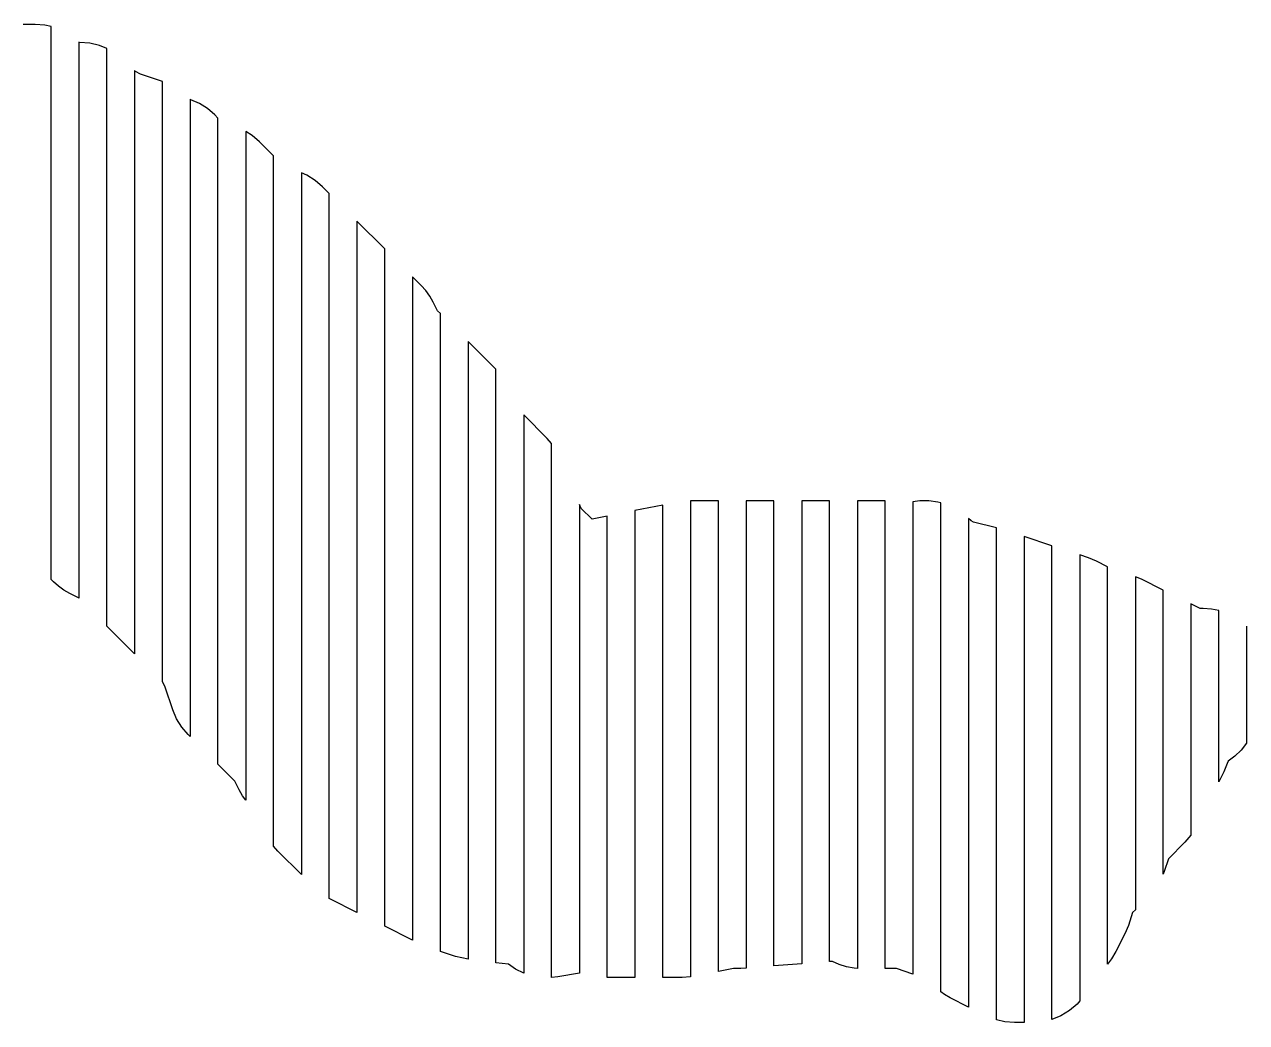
# Model space of a CAD drawing. Header units: metres. Extents: x -6 to 1890, y -8 to 898.
# Drawn here: x 909.7 to 1085.6, y -6.5 to 137.1 of the extents above; entities that cross this region are included whole.
import ezdxf

# ---------------------------------------------------------------- set-up
doc = ezdxf.new("R2010")
doc.units = ezdxf.units.M
doc.layers.add('PASSADAS_COMPLETAS', color=1, linetype='CONTINUOUS')
doc.layers.add('PECAS_2D', color=3, linetype='CONTINUOUS')

msp = doc.modelspace()

# ---------------------------------------------------------------- linework, layer by layer
at = {"layer": 'PASSADAS_COMPLETAS'}
msp.add_lwpolyline([(1085.578, 50.53), (1085.578, 33.691), (1084.79, 32.679), (1083.901, 31.819), (1082.912, 31.094), (1082.791, 30.729), (1082.297, 29.537), (1081.578, 28.099), (1081.578, 34.587), (1081.578, 35.885), (1081.578, 37.182), (1081.578, 38.48), (1081.578, 39.777), (1081.578, 41.075), (1081.578, 42.373), (1081.578, 43.67), (1081.578, 44.968), (1081.578, 46.266), (1081.578, 52.754), (1080.525, 52.968), (1079.328, 53.047), (1078.891, 53.047), (1077.578, 53.704), (1077.578, 48.584), (1077.578, 47.304), (1077.578, 46.024), (1077.578, 44.744), (1077.578, 43.464), (1077.578, 42.184), (1077.578, 40.904), (1077.578, 39.624), (1077.578, 38.344), (1077.578, 37.064), (1077.578, 35.784), (1077.578, 34.504), (1077.578, 33.224), (1077.578, 31.944), (1077.578, 30.664), (1077.578, 29.384), (1077.578, 20.424), (1076.715, 19.416), (1074.356, 17.057), (1073.742, 15.217), (1073.578, 14.827), (1073.578, 21.214), (1073.578, 22.492), (1073.578, 23.769), (1073.578, 25.046), (1073.578, 26.324), (1073.578, 27.601), (1073.578, 28.879), (1073.578, 30.156), (1073.578, 31.433), (1073.578, 32.711), (1073.578, 33.988), (1073.578, 35.266), (1073.578, 36.543), (1073.578, 37.82), (1073.578, 39.098), (1073.578, 40.375), (1073.578, 41.653), (1073.578, 42.93), (1073.578, 44.207), (1073.578, 45.485), (1073.578, 46.762), (1073.578, 48.04), (1073.578, 49.317), (1073.578, 50.594), (1073.578, 55.704), (1070.472, 57.257), (1069.578, 57.627), (1069.578, 52.445), (1069.578, 51.15), (1069.578, 49.854), (1069.578, 48.559), (1069.578, 47.263), (1069.578, 45.968), (1069.578, 44.672), (1069.578, 43.377), (1069.578, 42.081), (1069.578, 40.786), (1069.578, 39.49), (1069.578, 38.195), (1069.578, 36.9), (1069.578, 35.604), (1069.578, 34.309), (1069.578, 33.013), (1069.578, 31.718), (1069.578, 30.422), (1069.578, 29.127), (1069.578, 27.831), (1069.578, 26.536), (1069.578, 25.24), (1069.578, 23.945), (1069.578, 21.354), (1069.578, 20.058), (1069.578, 18.763), (1069.578, 17.467), (1069.578, 16.172), (1069.578, 14.876), (1069.578, 9.694), (1069.185, 9.302), (1068.572, 7.462), (1068.078, 6.27), (1066.786, 3.685), (1066.165, 2.628), (1065.578, 1.881), (1065.578, 8.379), (1065.578, 9.678), (1065.578, 10.978), (1065.578, 12.277), (1065.578, 13.577), (1065.578, 14.876), (1065.578, 25.272), (1065.578, 26.571), (1065.578, 27.871), (1065.578, 29.17), (1065.578, 30.47), (1065.578, 31.769), (1065.578, 33.068), (1065.578, 35.667), (1065.578, 36.967), (1065.578, 38.266), (1065.578, 39.566), (1065.578, 40.865), (1065.578, 42.165), (1065.578, 43.464), (1065.578, 46.063), (1065.578, 47.362), (1065.578, 48.662), (1065.578, 49.961), (1065.578, 51.261), (1065.578, 52.56), (1065.578, 53.86), (1065.578, 59.058), (1064.009, 59.842), (1062.817, 60.336), (1061.578, 60.749), (1061.578, 55.616), (1061.578, 54.333), (1061.578, 53.05), (1061.578, 51.767), (1061.578, 50.483), (1061.578, 49.2), (1061.578, 47.917), (1061.578, 46.634), (1061.578, 45.35), (1061.578, 44.067), (1061.578, 42.784), (1061.578, 41.501), (1061.578, 40.218), (1061.578, 38.934), (1061.578, 37.651), (1061.578, 36.368), (1061.578, 35.085), (1061.578, 31.235), (1061.578, 29.952), (1061.578, 28.669), (1061.578, 27.386), (1061.578, 26.102), (1061.578, 13.27), (1061.578, 11.987), (1061.578, 10.704), (1061.578, 9.421), (1061.578, 8.138), (1061.578, 6.854), (1061.578, 5.571), (1061.578, 4.288), (1061.578, 3.005), (1061.578, -3.411), (1061.204, -3.85), (1060.089, -4.798), (1058.837, -5.556), (1057.578, -6.065), (1057.578, -2.207), (1057.578, -0.922), (1057.578, 0.364), (1057.578, 1.65), (1057.578, 2.936), (1057.578, 4.222), (1057.578, 5.507), (1057.578, 6.793), (1057.578, 8.079), (1057.578, 10.651), (1057.578, 11.936), (1057.578, 13.222), (1057.578, 14.508), (1057.578, 26.08), (1057.578, 27.366), (1057.578, 28.652), (1057.578, 29.937), (1057.578, 31.223), (1057.578, 32.509), (1057.578, 36.366), (1057.578, 37.652), (1057.578, 38.938), (1057.578, 40.224), (1057.578, 41.51), (1057.578, 42.795), (1057.578, 44.081), (1057.578, 45.367), (1057.578, 46.653), (1057.578, 47.939), (1057.578, 49.224), (1057.578, 50.51), (1057.578, 51.796), (1057.578, 53.082), (1057.578, 54.368), (1057.578, 55.653), (1057.578, 56.939), (1057.578, 62.082), (1053.578, 63.416), (1053.578, 58.235), (1053.578, 56.94), (1053.578, 55.645), (1053.578, 54.35), (1053.578, 53.055), (1053.578, 51.76), (1053.578, 50.465), (1053.578, 49.17), (1053.578, 47.875), (1053.578, 46.58), (1053.578, 45.285), (1053.578, 43.99), (1053.578, 42.695), (1053.578, 41.4), (1053.578, 40.105), (1053.578, 38.81), (1053.578, 32.335), (1053.578, 31.04), (1053.578, 29.745), (1053.578, 28.45), (1053.578, 27.155), (1053.578, 15.499), (1053.578, 12.909), (1053.578, 11.614), (1053.578, 10.319), (1053.578, 9.024), (1053.578, 7.729), (1053.578, 6.434), (1053.578, 5.139), (1053.578, 3.844), (1053.578, 2.549), (1053.578, 1.254), (1053.578, -0.041), (1053.578, -1.336), (1053.578, -2.631), (1053.578, -6.516), (1052.183, -6.516), (1050.785, -6.408), (1049.578, -6.123), (1049.578, -0.977), (1049.578, 0.31), (1049.578, 1.597), (1049.578, 2.883), (1049.578, 4.17), (1049.578, 5.457), (1049.578, 6.743), (1049.578, 8.03), (1049.578, 9.317), (1049.578, 10.603), (1049.578, 11.89), (1049.578, 13.177), (1049.578, 14.463), (1049.578, 15.75), (1049.578, 17.037), (1049.578, 27.33), (1049.578, 28.617), (1049.578, 29.903), (1049.578, 31.19), (1049.578, 32.476), (1049.578, 38.91), (1049.578, 41.483), (1049.578, 42.77), (1049.578, 44.056), (1049.578, 45.343), (1049.578, 46.63), (1049.578, 47.916), (1049.578, 49.203), (1049.578, 50.49), (1049.578, 51.776), (1049.578, 53.063), (1049.578, 54.35), (1049.578, 55.636), (1049.578, 56.923), (1049.578, 58.21), (1049.578, 59.496), (1049.578, 64.643), (1046.311, 65.459), (1045.94, 65.645), (1045.578, 65.992), (1045.578, 60.787), (1045.578, 59.485), (1045.578, 58.184), (1045.578, 56.882), (1045.578, 55.581), (1045.578, 54.279), (1045.578, 52.978), (1045.578, 51.676), (1045.578, 50.375), (1045.578, 49.073), (1045.578, 47.772), (1045.578, 46.47), (1045.578, 45.169), (1045.578, 43.867), (1045.578, 42.566), (1045.578, 33.455), (1045.578, 32.154), (1045.578, 30.852), (1045.578, 29.551), (1045.578, 28.249), (1045.578, 19.139), (1045.578, 17.838), (1045.578, 16.536), (1045.578, 15.235), (1045.578, 13.933), (1045.578, 12.632), (1045.578, 11.33), (1045.578, 10.029), (1045.578, 8.727), (1045.578, 7.426), (1045.578, 6.124), (1045.578, 4.823), (1045.578, 3.521), (1045.578, 2.22), (1045.578, 0.918), (1045.578, -4.288), (1042.943, -2.97), (1042.096, -2.488), (1041.578, -2.115), (1041.578, 1.794), (1041.578, 3.096), (1041.578, 4.399), (1041.578, 5.702), (1041.578, 7.005), (1041.578, 9.61), (1041.578, 10.913), (1041.578, 12.216), (1041.578, 13.519), (1041.578, 14.821), (1041.578, 16.124), (1041.578, 17.427), (1041.578, 18.73), (1041.578, 20.033), (1041.578, 27.849), (1041.578, 29.152), (1041.578, 30.455), (1041.578, 31.758), (1041.578, 33.061), (1041.578, 34.363), (1041.578, 42.18), (1041.578, 43.483), (1041.578, 44.786), (1041.578, 46.089), (1041.578, 47.391), (1041.578, 48.694), (1041.578, 49.997), (1041.578, 51.3), (1041.578, 52.603), (1041.578, 53.905), (1041.578, 55.208), (1041.578, 56.511), (1041.578, 57.814), (1041.578, 59.117), (1041.578, 60.419), (1041.578, 61.722), (1041.578, 68.236), (1041.176, 68.354), (1039.869, 68.538), (1038.571, 68.533), (1037.578, 68.388), (1037.578, 61.978), (1037.578, 60.696), (1037.578, 59.414), (1037.578, 58.132), (1037.578, 56.85), (1037.578, 55.568), (1037.578, 54.286), (1037.578, 53.004), (1037.578, 51.723), (1037.578, 50.441), (1037.578, 49.159), (1037.578, 47.877), (1037.578, 46.595), (1037.578, 45.313), (1037.578, 44.031), (1037.578, 42.749), (1037.578, 33.775), (1037.578, 32.494), (1037.578, 31.212), (1037.578, 29.93), (1037.578, 22.238), (1037.578, 20.956), (1037.578, 19.674), (1037.578, 18.392), (1037.578, 17.11), (1037.578, 15.828), (1037.578, 14.547), (1037.578, 13.265), (1037.578, 11.983), (1037.578, 10.701), (1037.578, 9.419), (1037.578, 8.137), (1037.578, 6.855), (1037.578, 5.573), (1037.578, 4.291), (1037.578, 3.009), (1037.578, 0.445), (1035.195, 1.239), (1033.578, 1.239), (1033.578, 5.123), (1033.578, 6.418), (1033.578, 7.712), (1033.578, 9.007), (1033.578, 10.302), (1033.578, 12.891), (1033.578, 14.185), (1033.578, 15.48), (1033.578, 16.775), (1033.578, 18.069), (1033.578, 19.364), (1033.578, 20.658), (1033.578, 21.953), (1033.578, 23.248), (1033.578, 29.721), (1033.578, 31.015), (1033.578, 32.31), (1033.578, 33.604), (1033.578, 34.899), (1033.578, 37.488), (1033.578, 45.256), (1033.578, 46.55), (1033.578, 47.845), (1033.578, 49.14), (1033.578, 50.434), (1033.578, 51.729), (1033.578, 53.023), (1033.578, 54.318), (1033.578, 55.613), (1033.578, 56.907), (1033.578, 58.202), (1033.578, 59.496), (1033.578, 60.791), (1033.578, 62.086), (1033.578, 68.559), (1029.578, 68.559), (1029.578, 63.383), (1029.578, 62.089), (1029.578, 60.795), (1029.578, 59.502), (1029.578, 58.208), (1029.578, 56.914), (1029.578, 55.62), (1029.578, 54.326), (1029.578, 53.032), (1029.578, 51.738), (1029.578, 50.445), (1029.578, 49.151), (1029.578, 47.857), (1029.578, 46.563), (1029.578, 45.269), (1029.578, 36.212), (1029.578, 34.918), (1029.578, 33.624), (1029.578, 32.33), (1029.578, 31.036), (1029.578, 29.743), (1029.578, 24.567), (1029.578, 23.273), (1029.578, 21.979), (1029.578, 20.686), (1029.578, 19.392), (1029.578, 18.098), (1029.578, 16.804), (1029.578, 15.51), (1029.578, 12.922), (1029.578, 11.628), (1029.578, 10.335), (1029.578, 9.041), (1029.578, 7.747), (1029.578, 6.453), (1029.578, 5.159), (1029.578, 1.277), (1029.117, 1.305), (1028.033, 1.503), (1026.982, 1.831), (1025.984, 2.28), (1025.578, 2.248), (1025.578, 6.149), (1025.578, 7.449), (1025.578, 8.749), (1025.578, 10.05), (1025.578, 11.35), (1025.578, 12.65), (1025.578, 17.851), (1025.578, 20.451), (1025.578, 21.751), (1025.578, 23.052), (1025.578, 24.352), (1025.578, 25.652), (1025.578, 30.853), (1025.578, 32.153), (1025.578, 33.453), (1025.578, 34.753), (1025.578, 36.054), (1025.578, 37.354), (1025.578, 46.455), (1025.578, 47.755), (1025.578, 49.056), (1025.578, 50.356), (1025.578, 51.656), (1025.578, 52.956), (1025.578, 54.256), (1025.578, 55.557), (1025.578, 56.857), (1025.578, 58.157), (1025.578, 59.457), (1025.578, 60.757), (1025.578, 62.058), (1025.578, 63.358), (1025.578, 68.559), (1021.578, 68.559), (1021.578, 63.334), (1021.578, 62.028), (1021.578, 60.721), (1021.578, 59.415), (1021.578, 58.109), (1021.578, 56.803), (1021.578, 55.496), (1021.578, 54.19), (1021.578, 52.884), (1021.578, 51.578), (1021.578, 50.271), (1021.578, 48.965), (1021.578, 47.659), (1021.578, 46.353), (1021.578, 37.209), (1021.578, 35.903), (1021.578, 34.597), (1021.578, 33.29), (1021.578, 31.984), (1021.578, 30.678), (1021.578, 28.065), (1021.578, 26.759), (1021.578, 25.453), (1021.578, 24.147), (1021.578, 22.84), (1021.578, 21.534), (1021.578, 20.228), (1021.578, 12.391), (1021.578, 11.084), (1021.578, 9.778), (1021.578, 8.472), (1021.578, 7.166), (1021.578, 5.859), (1021.578, 1.941), (1017.578, 1.633), (1017.578, 5.494), (1017.578, 6.781), (1017.578, 8.068), (1017.578, 9.355), (1017.578, 10.642), (1017.578, 11.929), (1017.578, 20.939), (1017.578, 22.226), (1017.578, 23.513), (1017.578, 24.8), (1017.578, 26.087), (1017.578, 27.374), (1017.578, 28.661), (1017.578, 31.235), (1017.578, 32.522), (1017.578, 33.809), (1017.578, 35.096), (1017.578, 36.383), (1017.578, 37.67), (1017.578, 45.392), (1017.578, 46.679), (1017.578, 47.966), (1017.578, 49.253), (1017.578, 50.54), (1017.578, 51.827), (1017.578, 53.114), (1017.578, 54.401), (1017.578, 55.688), (1017.578, 56.975), (1017.578, 58.262), (1017.578, 59.549), (1017.578, 60.836), (1017.578, 62.124), (1017.578, 63.411), (1017.578, 68.559), (1013.578, 68.559), (1013.578, 63.387), (1013.578, 62.094), (1013.578, 60.801), (1013.578, 59.508), (1013.578, 58.215), (1013.578, 56.922), (1013.578, 55.629), (1013.578, 54.336), (1013.578, 53.043), (1013.578, 51.75), (1013.578, 50.457), (1013.578, 49.164), (1013.578, 47.871), (1013.578, 46.579), (1013.578, 37.528), (1013.578, 36.235), (1013.578, 34.942), (1013.578, 33.649), (1013.578, 32.356), (1013.578, 31.063), (1013.578, 29.77), (1013.578, 28.477), (1013.578, 27.184), (1013.578, 25.891), (1013.578, 24.598), (1013.578, 23.305), (1013.578, 10.376), (1013.578, 9.083), (1013.578, 7.79), (1013.578, 6.497), (1013.578, 5.204), (1013.578, 1.325), (1012.81, 1.266), (1011.756, 1.246), (1009.578, 0.811), (1009.578, 4.719), (1009.578, 6.022), (1009.578, 7.325), (1009.578, 8.628), (1009.578, 9.931), (1009.578, 11.234), (1009.578, 25.565), (1009.578, 26.868), (1009.578, 28.171), (1009.578, 29.473), (1009.578, 30.776), (1009.578, 32.079), (1009.578, 33.382), (1009.578, 34.685), (1009.578, 35.988), (1009.578, 37.29), (1009.578, 46.41), (1009.578, 47.713), (1009.578, 49.016), (1009.578, 50.319), (1009.578, 51.622), (1009.578, 52.925), (1009.578, 54.227), (1009.578, 55.53), (1009.578, 56.833), (1009.578, 58.136), (1009.578, 59.439), (1009.578, 60.742), (1009.578, 62.044), (1009.578, 63.347), (1009.578, 68.559), (1005.578, 68.552), (1005.578, 62.091), (1005.578, 60.799), (1005.578, 59.507), (1005.578, 58.214), (1005.578, 56.922), (1005.578, 55.63), (1005.578, 54.338), (1005.578, 53.046), (1005.578, 51.754), (1005.578, 50.462), (1005.578, 49.169), (1005.578, 47.877), (1005.578, 46.585), (1005.578, 38.832), (1005.578, 37.54), (1005.578, 36.248), (1005.578, 34.956), (1005.578, 33.664), (1005.578, 32.371), (1005.578, 31.079), (1005.578, 29.787), (1005.578, 28.495), (1005.578, 27.203), (1005.578, 10.405), (1005.578, 9.113), (1005.578, 7.821), (1005.578, 6.529), (1005.578, 5.236), (1005.578, 3.944), (1005.578, 0.068), (1004.357, -0.053), (1001.578, -0.053), (1001.578, 3.795), (1001.578, 5.077), (1001.578, 6.36), (1001.578, 7.642), (1001.578, 8.925), (1001.578, 30.729), (1001.578, 33.294), (1001.578, 34.577), (1001.578, 35.86), (1001.578, 37.142), (1001.578, 38.425), (1001.578, 40.99), (1001.578, 44.838), (1001.578, 46.12), (1001.578, 47.403), (1001.578, 48.686), (1001.578, 49.968), (1001.578, 51.251), (1001.578, 52.533), (1001.578, 53.816), (1001.578, 55.099), (1001.578, 56.381), (1001.578, 57.664), (1001.578, 58.946), (1001.578, 60.229), (1001.578, 61.512), (1001.578, 67.925), (997.578, 67.125), (997.578, 60.665), (997.578, 59.373), (997.578, 58.081), (997.578, 56.79), (997.578, 55.498), (997.578, 54.206), (997.578, 52.914), (997.578, 51.622), (997.578, 50.33), (997.578, 49.038), (997.578, 47.746), (997.578, 46.455), (997.578, 45.163), (997.578, 38.703), (997.578, 37.411), (997.578, 36.12), (997.578, 34.828), (997.578, 33.536), (997.578, 8.99), (997.578, 7.698), (997.578, 6.406), (997.578, 5.114), (997.578, 3.823), (997.578, -0.053), (994.016, -0.053), (993.578, -0.023), (993.578, 3.88), (993.578, 5.181), (993.578, 6.482), (993.578, 7.783), (993.578, 9.084), (993.578, 10.385), (993.578, 33.801), (993.578, 35.102), (993.578, 36.403), (993.578, 37.704), (993.578, 39.005), (993.578, 40.306), (993.578, 42.908), (993.578, 44.209), (993.578, 45.51), (993.578, 46.811), (993.578, 48.112), (993.578, 49.413), (993.578, 50.713), (993.578, 52.014), (993.578, 53.315), (993.578, 54.616), (993.578, 55.917), (993.578, 57.218), (993.578, 58.519), (993.578, 59.82), (993.578, 66.325), (991.406, 65.89), (989.861, 67.434), (989.578, 68.001), (989.578, 60.223), (989.578, 58.926), (989.578, 57.63), (989.578, 55.037), (989.578, 53.741), (989.578, 52.445), (989.578, 51.148), (989.578, 49.852), (989.578, 48.555), (989.578, 47.259), (989.578, 45.963), (989.578, 44.666), (989.578, 43.37), (989.578, 42.074), (989.578, 40.777), (989.578, 39.481), (989.578, 38.184), (989.578, 36.888), (989.578, 10.961), (989.578, 9.664), (989.578, 8.368), (989.578, 7.072), (989.578, 5.775), (989.578, 4.479), (989.578, 0.59), (986.464, 0.071), (985.578, -0.016), (985.578, 3.889), (985.578, 5.191), (985.578, 6.492), (985.578, 7.794), (985.578, 9.096), (985.578, 10.397), (985.578, 37.732), (985.578, 39.033), (985.578, 40.335), (985.578, 41.637), (985.578, 42.938), (985.578, 44.24), (985.578, 45.542), (985.578, 46.843), (985.578, 49.447), (985.578, 50.748), (985.578, 52.05), (985.578, 53.352), (985.578, 54.653), (985.578, 55.955), (985.578, 57.256), (985.578, 58.558), (985.578, 61.161), (985.578, 62.463), (985.578, 63.765), (985.578, 65.066), (985.578, 76.781), (984.939, 77.527), (981.578, 80.888), (981.578, 71.824), (981.578, 70.529), (981.578, 69.234), (981.578, 67.939), (981.578, 66.644), (981.578, 65.35), (981.578, 64.055), (981.578, 62.76), (981.578, 61.465), (981.578, 60.17), (981.578, 57.58), (981.578, 54.991), (981.578, 52.401), (981.578, 51.106), (981.578, 49.811), (981.578, 48.516), (981.578, 47.221), (981.578, 45.926), (981.578, 44.632), (981.578, 43.337), (981.578, 42.042), (981.578, 40.747), (981.578, 10.965), (981.578, 9.67), (981.578, 8.375), (981.578, 7.08), (981.578, 5.785), (981.578, 4.49), (981.578, 0.606), (980.398, 1.178), (979.376, 1.868), (977.578, 2.092), (977.578, 4.68), (977.578, 5.973), (977.578, 7.267), (977.578, 8.561), (977.578, 9.854), (977.578, 11.148), (977.578, 44.783), (977.578, 47.37), (977.578, 48.664), (977.578, 49.957), (977.578, 51.251), (977.578, 52.545), (977.578, 55.132), (977.578, 57.719), (977.578, 60.307), (977.578, 62.894), (977.578, 65.481), (977.578, 68.069), (977.578, 69.362), (977.578, 70.656), (977.578, 71.95), (977.578, 73.243), (977.578, 74.537), (977.578, 75.83), (977.578, 77.124), (977.578, 78.418), (977.578, 87.473), (973.578, 91.473), (973.578, 83.745), (973.578, 82.456), (973.578, 81.168), (973.578, 79.88), (973.578, 78.592), (973.578, 77.304), (973.578, 76.016), (973.578, 73.44), (973.578, 70.863), (973.578, 69.575), (973.578, 66.999), (973.578, 64.423), (973.578, 61.846), (973.578, 59.27), (973.578, 57.982), (973.578, 56.694), (973.578, 54.118), (973.578, 52.829), (973.578, 51.541), (973.578, 50.253), (973.578, 12.897), (973.578, 11.609), (973.578, 10.321), (973.578, 9.033), (973.578, 7.745), (973.578, 6.457), (973.578, 5.169), (973.578, 2.592), (971.749, 2.999), (969.578, 3.723), (969.578, 6.307), (969.578, 7.6), (969.578, 8.892), (969.578, 10.184), (969.578, 11.476), (969.578, 12.769), (969.578, 17.938), (969.578, 56.705), (969.578, 57.998), (969.578, 59.29), (969.578, 60.582), (969.578, 61.875), (969.578, 63.167), (969.578, 64.459), (969.578, 67.044), (969.578, 69.628), (969.578, 72.213), (969.578, 73.505), (969.578, 74.797), (969.578, 76.089), (969.578, 77.382), (969.578, 78.674), (969.578, 79.966), (969.578, 81.258), (969.578, 82.551), (969.578, 83.843), (969.578, 85.135), (969.578, 86.427), (969.578, 87.72), (969.578, 89.012), (969.578, 95.473), (969.18, 95.872), (968.547, 97.136), (968.065, 97.983), (967.494, 98.776), (966.843, 99.501), (965.578, 100.766), (965.578, 93.028), (965.578, 91.739), (965.578, 90.449), (965.578, 89.16), (965.578, 87.87), (965.578, 86.58), (965.578, 85.291), (965.578, 84.001), (965.578, 82.712), (965.578, 81.422), (965.578, 80.132), (965.578, 78.843), (965.578, 77.553), (965.578, 76.264), (965.578, 73.684), (965.578, 71.105), (965.578, 69.816), (965.578, 68.526), (965.578, 67.237), (965.578, 65.947), (965.578, 64.657), (965.578, 63.368), (965.578, 62.078), (965.578, 15.653), (965.578, 13.074), (965.578, 11.784), (965.578, 10.494), (965.578, 9.205), (965.578, 5.336), (961.578, 7.336), (961.578, 9.934), (961.578, 11.233), (961.578, 12.532), (961.578, 13.831), (961.578, 15.13), (961.578, 16.43), (961.578, 17.729), (961.578, 20.327), (961.578, 68.392), (961.578, 69.691), (961.578, 70.99), (961.578, 72.289), (961.578, 73.588), (961.578, 74.887), (961.578, 77.486), (961.578, 80.084), (961.578, 82.682), (961.578, 83.981), (961.578, 85.28), (961.578, 86.579), (961.578, 87.878), (961.578, 89.177), (961.578, 90.476), (961.578, 91.775), (961.578, 93.074), (961.578, 94.373), (961.578, 95.672), (961.578, 96.972), (961.578, 98.271), (961.578, 104.766), (957.578, 108.766), (957.578, 102.309), (957.578, 101.018), (957.578, 99.727), (957.578, 98.436), (957.578, 97.144), (957.578, 95.853), (957.578, 94.562), (957.578, 93.27), (957.578, 91.979), (957.578, 90.688), (957.578, 89.396), (957.578, 88.105), (957.578, 86.814), (957.578, 84.231), (957.578, 81.649), (957.578, 80.357), (957.578, 79.066), (957.578, 77.775), (957.578, 76.484), (957.578, 75.192), (957.578, 73.901), (957.578, 20.958), (957.578, 19.666), (957.578, 18.375), (957.578, 17.084), (957.578, 15.793), (957.578, 14.501), (957.578, 9.336), (953.753, 11.248), (953.578, 11.348), (953.578, 16.549), (953.578, 17.849), (953.578, 19.149), (953.578, 20.45), (953.578, 21.75), (953.578, 23.05), (953.578, 24.35), (953.578, 77.66), (953.578, 78.96), (953.578, 80.26), (953.578, 81.56), (953.578, 84.161), (953.578, 85.461), (953.578, 88.062), (953.578, 90.662), (953.578, 91.962), (953.578, 93.263), (953.578, 94.563), (953.578, 95.863), (953.578, 98.463), (953.578, 99.764), (953.578, 101.064), (953.578, 102.364), (953.578, 103.664), (953.578, 104.965), (953.578, 112.766), (952.624, 113.72), (951.559, 114.632), (950.359, 115.374), (949.578, 115.703), (949.578, 109.232), (949.578, 107.938), (949.578, 106.644), (949.578, 105.35), (949.578, 104.056), (949.578, 102.762), (949.578, 101.468), (949.578, 100.174), (949.578, 98.88), (949.578, 97.586), (949.578, 96.291), (949.578, 94.997), (949.578, 92.409), (949.578, 89.821), (949.578, 88.527), (949.578, 87.233), (949.578, 85.939), (949.578, 84.645), (949.578, 83.35), (949.578, 82.056), (949.578, 31.587), (949.578, 28.998), (949.578, 27.704), (949.578, 26.41), (949.578, 25.116), (949.578, 23.822), (949.578, 22.528), (949.578, 21.234), (949.578, 14.763), (946.218, 18.124), (945.578, 18.87), (945.578, 26.609), (945.578, 27.899), (945.578, 29.188), (945.578, 30.478), (945.578, 33.058), (945.578, 34.347), (945.578, 35.637), (945.578, 36.927), (945.578, 85.937), (945.578, 87.227), (945.578, 88.517), (945.578, 89.806), (945.578, 91.096), (945.578, 92.386), (945.578, 94.965), (945.578, 97.545), (945.578, 100.124), (945.578, 101.414), (945.578, 102.704), (945.578, 103.994), (945.578, 105.283), (945.578, 106.573), (945.578, 107.863), (945.578, 109.152), (945.578, 110.442), (945.578, 111.732), (945.578, 118.181), (943.576, 120.183), (942.511, 121.095), (941.578, 121.672), (941.578, 115.171), (941.578, 113.871), (941.578, 112.571), (941.578, 111.271), (941.578, 109.971), (941.578, 108.671), (941.578, 107.371), (941.578, 106.071), (941.578, 104.77), (941.578, 103.47), (941.578, 102.17), (941.578, 100.87), (941.578, 99.57), (941.578, 98.27), (941.578, 95.67), (941.578, 94.37), (941.578, 93.07), (941.578, 91.77), (941.578, 90.47), (941.578, 42.366), (941.578, 41.066), (941.578, 39.766), (941.578, 38.466), (941.578, 37.166), (941.578, 35.866), (941.578, 34.566), (941.578, 33.266), (941.578, 31.966), (941.578, 25.465), (941.117, 26.105), (940.635, 26.952), (940.003, 28.216), (937.578, 30.641), (937.578, 37.096), (937.578, 38.387), (937.578, 39.678), (937.578, 40.969), (937.578, 42.26), (937.578, 43.551), (937.578, 44.842), (937.578, 47.425), (937.578, 48.716), (937.578, 92.611), (937.578, 93.902), (937.578, 95.193), (937.578, 96.484), (937.578, 97.775), (937.578, 100.357), (937.578, 102.939), (937.578, 104.23), (937.578, 105.521), (937.578, 106.812), (937.578, 108.103), (937.578, 109.394), (937.578, 110.685), (937.578, 111.976), (937.578, 113.267), (937.578, 114.558), (937.578, 115.849), (937.578, 117.14), (937.578, 118.431), (937.578, 123.595), (937.113, 124.061), (936.076, 124.952), (934.91, 125.682), (933.656, 126.225), (933.578, 126.303), (933.578, 119.848), (933.578, 118.557), (933.578, 117.266), (933.578, 115.975), (933.578, 114.684), (933.578, 113.393), (933.578, 112.102), (933.578, 110.811), (933.578, 109.52), (933.578, 108.229), (933.578, 106.938), (933.578, 104.356), (933.578, 101.774), (933.578, 100.483), (933.578, 99.192), (933.578, 97.901), (933.578, 95.319), (933.578, 52.715), (933.578, 50.133), (933.578, 48.842), (933.578, 47.551), (933.578, 46.26), (933.578, 44.969), (933.578, 43.678), (933.578, 42.387), (933.578, 34.641), (933.292, 34.927), (932.379, 35.992), (931.638, 37.192), (931.093, 38.484), (930.005, 41.749), (929.662, 42.435), (929.578, 42.519), (929.578, 47.675), (929.578, 48.964), (929.578, 50.253), (929.578, 51.541), (929.578, 52.83), (929.578, 54.119), (929.578, 55.408), (929.578, 56.697), (929.578, 57.986), (929.578, 97.943), (929.578, 99.232), (929.578, 100.521), (929.578, 101.81), (929.578, 103.099), (929.578, 104.388), (929.578, 105.677), (929.578, 106.966), (929.578, 108.255), (929.578, 109.544), (929.578, 110.833), (929.578, 112.121), (929.578, 113.41), (929.578, 114.699), (929.578, 115.988), (929.578, 117.277), (929.578, 118.566), (929.578, 119.855), (929.578, 121.144), (929.578, 122.433), (929.578, 128.878), (926.414, 129.932), (925.728, 130.275), (925.578, 130.425), (925.578, 125.262), (925.578, 123.971), (925.578, 122.68), (925.578, 121.389), (925.578, 120.098), (925.578, 118.807), (925.578, 117.516), (925.578, 116.226), (925.578, 114.935), (925.578, 113.644), (925.578, 112.353), (925.578, 111.062), (925.578, 109.771), (925.578, 107.189), (925.578, 105.899), (925.578, 104.608), (925.578, 103.317), (925.578, 102.026), (925.578, 100.735), (925.578, 62.009), (925.578, 60.718), (925.578, 59.428), (925.578, 58.137), (925.578, 56.846), (925.578, 55.555), (925.578, 54.264), (925.578, 52.973), (925.578, 46.519), (921.578, 50.519), (921.578, 57.011), (921.578, 58.309), (921.578, 59.608), (921.578, 60.906), (921.578, 62.204), (921.578, 63.503), (921.578, 102.454), (921.578, 105.051), (921.578, 106.35), (921.578, 107.648), (921.578, 108.946), (921.578, 111.543), (921.578, 112.841), (921.578, 114.14), (921.578, 115.438), (921.578, 116.737), (921.578, 118.035), (921.578, 119.333), (921.578, 120.632), (921.578, 121.93), (921.578, 123.229), (921.578, 124.527), (921.578, 125.825), (921.578, 127.124), (921.578, 133.616), (920.555, 134.039), (919.158, 134.373), (917.642, 134.482), (917.578, 134.536), (917.578, 129.373), (917.578, 128.083), (917.578, 126.792), (917.578, 125.502), (917.578, 124.211), (917.578, 122.92), (917.578, 121.63), (917.578, 120.339), (917.578, 119.049), (917.578, 117.758), (917.578, 116.467), (917.578, 115.177), (917.578, 112.596), (917.578, 111.305), (917.578, 110.014), (917.578, 108.724), (917.578, 107.433), (917.578, 106.143), (917.578, 104.852), (917.578, 67.425), (917.578, 64.844), (917.578, 63.553), (917.578, 62.262), (917.578, 60.972), (917.578, 59.681), (917.578, 54.519), (917.532, 54.565), (916.267, 55.197), (915.42, 55.679), (914.627, 56.251), (913.902, 56.902), (913.578, 57.226), (913.578, 62.441), (913.578, 63.745), (913.578, 65.048), (913.578, 66.352), (913.578, 67.655), (913.578, 68.959), (913.578, 70.263), (913.578, 74.174), (913.578, 108.069), (913.578, 109.372), (913.578, 110.676), (913.578, 111.979), (913.578, 113.283), (913.578, 114.587), (913.578, 117.194), (913.578, 118.498), (913.578, 119.801), (913.578, 121.105), (913.578, 122.409), (913.578, 123.712), (913.578, 125.016), (913.578, 126.32), (913.578, 127.623), (913.578, 128.927), (913.578, 130.231), (913.578, 136.749), (912.673, 136.961), (911.289, 137.067), (909.578, 137.067)], dxfattribs=at)
at = {"layer": 'PECAS_2D'}
msp.add_lwpolyline([(1085.578, 50.53), (1085.578, 33.691), (1084.79, 32.679), (1083.901, 31.819), (1082.912, 31.094), (1082.791, 30.729), (1082.297, 29.537), (1081.578, 28.099), (1081.578, 34.587), (1081.578, 35.885), (1081.578, 37.182), (1081.578, 38.48), (1081.578, 39.777), (1081.578, 41.075), (1081.578, 42.373), (1081.578, 43.67), (1081.578, 44.968), (1081.578, 46.266), (1081.578, 52.754), (1080.525, 52.968), (1079.328, 53.047), (1078.891, 53.047), (1077.578, 53.704), (1077.578, 48.584), (1077.578, 47.304), (1077.578, 46.024), (1077.578, 44.744), (1077.578, 43.464), (1077.578, 42.184), (1077.578, 40.904), (1077.578, 39.624), (1077.578, 38.344), (1077.578, 37.064), (1077.578, 35.784), (1077.578, 34.504), (1077.578, 33.224), (1077.578, 31.944), (1077.578, 30.664), (1077.578, 29.384), (1077.578, 20.424), (1076.715, 19.416), (1074.356, 17.057), (1073.742, 15.217), (1073.578, 14.827), (1073.578, 21.214), (1073.578, 22.492), (1073.578, 23.769), (1073.578, 25.046), (1073.578, 26.324), (1073.578, 27.601), (1073.578, 28.879), (1073.578, 30.156), (1073.578, 31.433), (1073.578, 32.711), (1073.578, 33.988), (1073.578, 35.266), (1073.578, 36.543), (1073.578, 37.82), (1073.578, 39.098), (1073.578, 40.375), (1073.578, 41.653), (1073.578, 42.93), (1073.578, 44.207), (1073.578, 45.485), (1073.578, 46.762), (1073.578, 48.04), (1073.578, 49.317), (1073.578, 50.594), (1073.578, 55.704), (1070.472, 57.257), (1069.578, 57.627), (1069.578, 52.445), (1069.578, 51.15), (1069.578, 49.854), (1069.578, 48.559), (1069.578, 47.263), (1069.578, 45.968), (1069.578, 44.672), (1069.578, 43.377), (1069.578, 42.081), (1069.578, 40.786), (1069.578, 39.49), (1069.578, 38.195), (1069.578, 36.9), (1069.578, 35.604), (1069.578, 34.309), (1069.578, 33.013), (1069.578, 31.718), (1069.578, 30.422), (1069.578, 29.127), (1069.578, 27.831), (1069.578, 26.536), (1069.578, 25.24), (1069.578, 23.945), (1069.578, 21.354), (1069.578, 20.058), (1069.578, 18.763), (1069.578, 17.467), (1069.578, 16.172), (1069.578, 14.876), (1069.578, 9.694), (1069.185, 9.302), (1068.572, 7.462), (1068.078, 6.27), (1066.786, 3.685), (1066.165, 2.628), (1065.578, 1.881), (1065.578, 8.379), (1065.578, 9.678), (1065.578, 10.978), (1065.578, 12.277), (1065.578, 13.577), (1065.578, 14.876), (1065.578, 25.272), (1065.578, 26.571), (1065.578, 27.871), (1065.578, 29.17), (1065.578, 30.47), (1065.578, 31.769), (1065.578, 33.068), (1065.578, 35.667), (1065.578, 36.967), (1065.578, 38.266), (1065.578, 39.566), (1065.578, 40.865), (1065.578, 42.165), (1065.578, 43.464), (1065.578, 46.063), (1065.578, 47.362), (1065.578, 48.662), (1065.578, 49.961), (1065.578, 51.261), (1065.578, 52.56), (1065.578, 53.86), (1065.578, 59.058), (1064.009, 59.842), (1062.817, 60.336), (1061.578, 60.749), (1061.578, 55.616), (1061.578, 54.333), (1061.578, 53.05), (1061.578, 51.767), (1061.578, 50.483), (1061.578, 49.2), (1061.578, 47.917), (1061.578, 46.634), (1061.578, 45.35), (1061.578, 44.067), (1061.578, 42.784), (1061.578, 41.501), (1061.578, 40.218), (1061.578, 38.934), (1061.578, 37.651), (1061.578, 36.368), (1061.578, 35.085), (1061.578, 31.235), (1061.578, 29.952), (1061.578, 28.669), (1061.578, 27.386), (1061.578, 26.102), (1061.578, 13.27), (1061.578, 11.987), (1061.578, 10.704), (1061.578, 9.421), (1061.578, 8.138), (1061.578, 6.854), (1061.578, 5.571), (1061.578, 4.288), (1061.578, 3.005), (1061.578, -3.411), (1061.204, -3.85), (1060.089, -4.798), (1058.837, -5.556), (1057.578, -6.065), (1057.578, -2.207), (1057.578, -0.922), (1057.578, 0.364), (1057.578, 1.65), (1057.578, 2.936), (1057.578, 4.222), (1057.578, 5.507), (1057.578, 6.793), (1057.578, 8.079), (1057.578, 10.651), (1057.578, 11.936), (1057.578, 13.222), (1057.578, 14.508), (1057.578, 26.08), (1057.578, 27.366), (1057.578, 28.652), (1057.578, 29.937), (1057.578, 31.223), (1057.578, 32.509), (1057.578, 36.366), (1057.578, 37.652), (1057.578, 38.938), (1057.578, 40.224), (1057.578, 41.51), (1057.578, 42.795), (1057.578, 44.081), (1057.578, 45.367), (1057.578, 46.653), (1057.578, 47.939), (1057.578, 49.224), (1057.578, 50.51), (1057.578, 51.796), (1057.578, 53.082), (1057.578, 54.368), (1057.578, 55.653), (1057.578, 56.939), (1057.578, 62.082), (1053.578, 63.416), (1053.578, 58.235), (1053.578, 56.94), (1053.578, 55.645), (1053.578, 54.35), (1053.578, 53.055), (1053.578, 51.76), (1053.578, 50.465), (1053.578, 49.17), (1053.578, 47.875), (1053.578, 46.58), (1053.578, 45.285), (1053.578, 43.99), (1053.578, 42.695), (1053.578, 41.4), (1053.578, 40.105), (1053.578, 38.81), (1053.578, 32.335), (1053.578, 31.04), (1053.578, 29.745), (1053.578, 28.45), (1053.578, 27.155), (1053.578, 15.499), (1053.578, 12.909), (1053.578, 11.614), (1053.578, 10.319), (1053.578, 9.024), (1053.578, 7.729), (1053.578, 6.434), (1053.578, 5.139), (1053.578, 3.844), (1053.578, 2.549), (1053.578, 1.254), (1053.578, -0.041), (1053.578, -1.336), (1053.578, -2.631), (1053.578, -6.516), (1052.183, -6.516), (1050.785, -6.408), (1049.578, -6.123), (1049.578, -0.977), (1049.578, 0.31), (1049.578, 1.597), (1049.578, 2.883), (1049.578, 4.17), (1049.578, 5.457), (1049.578, 6.743), (1049.578, 8.03), (1049.578, 9.317), (1049.578, 10.603), (1049.578, 11.89), (1049.578, 13.177), (1049.578, 14.463), (1049.578, 15.75), (1049.578, 17.037), (1049.578, 27.33), (1049.578, 28.617), (1049.578, 29.903), (1049.578, 31.19), (1049.578, 32.476), (1049.578, 38.91), (1049.578, 41.483), (1049.578, 42.77), (1049.578, 44.056), (1049.578, 45.343), (1049.578, 46.63), (1049.578, 47.916), (1049.578, 49.203), (1049.578, 50.49), (1049.578, 51.776), (1049.578, 53.063), (1049.578, 54.35), (1049.578, 55.636), (1049.578, 56.923), (1049.578, 58.21), (1049.578, 59.496), (1049.578, 64.643), (1046.311, 65.459), (1045.94, 65.645), (1045.578, 65.992), (1045.578, 60.787), (1045.578, 59.485), (1045.578, 58.184), (1045.578, 56.882), (1045.578, 55.581), (1045.578, 54.279), (1045.578, 52.978), (1045.578, 51.676), (1045.578, 50.375), (1045.578, 49.073), (1045.578, 47.772), (1045.578, 46.47), (1045.578, 45.169), (1045.578, 43.867), (1045.578, 42.566), (1045.578, 33.455), (1045.578, 32.154), (1045.578, 30.852), (1045.578, 29.551), (1045.578, 28.249), (1045.578, 19.139), (1045.578, 17.838), (1045.578, 16.536), (1045.578, 15.235), (1045.578, 13.933), (1045.578, 12.632), (1045.578, 11.33), (1045.578, 10.029), (1045.578, 8.727), (1045.578, 7.426), (1045.578, 6.124), (1045.578, 4.823), (1045.578, 3.521), (1045.578, 2.22), (1045.578, 0.918), (1045.578, -4.288), (1042.943, -2.97), (1042.096, -2.488), (1041.578, -2.115), (1041.578, 1.794), (1041.578, 3.096), (1041.578, 4.399), (1041.578, 5.702), (1041.578, 7.005), (1041.578, 9.61), (1041.578, 10.913), (1041.578, 12.216), (1041.578, 13.519), (1041.578, 14.821), (1041.578, 16.124), (1041.578, 17.427), (1041.578, 18.73), (1041.578, 20.033), (1041.578, 27.849), (1041.578, 29.152), (1041.578, 30.455), (1041.578, 31.758), (1041.578, 33.061), (1041.578, 34.363), (1041.578, 42.18), (1041.578, 43.483), (1041.578, 44.786), (1041.578, 46.089), (1041.578, 47.391), (1041.578, 48.694), (1041.578, 49.997), (1041.578, 51.3), (1041.578, 52.603), (1041.578, 53.905), (1041.578, 55.208), (1041.578, 56.511), (1041.578, 57.814), (1041.578, 59.117), (1041.578, 60.419), (1041.578, 61.722), (1041.578, 68.236), (1041.176, 68.354), (1039.869, 68.538), (1038.571, 68.533), (1037.578, 68.388), (1037.578, 61.978), (1037.578, 60.696), (1037.578, 59.414), (1037.578, 58.132), (1037.578, 56.85), (1037.578, 55.568), (1037.578, 54.286), (1037.578, 53.004), (1037.578, 51.723), (1037.578, 50.441), (1037.578, 49.159), (1037.578, 47.877), (1037.578, 46.595), (1037.578, 45.313), (1037.578, 44.031), (1037.578, 42.749), (1037.578, 33.775), (1037.578, 32.494), (1037.578, 31.212), (1037.578, 29.93), (1037.578, 22.238), (1037.578, 20.956), (1037.578, 19.674), (1037.578, 18.392), (1037.578, 17.11), (1037.578, 15.828), (1037.578, 14.547), (1037.578, 13.265), (1037.578, 11.983), (1037.578, 10.701), (1037.578, 9.419), (1037.578, 8.137), (1037.578, 6.855), (1037.578, 5.573), (1037.578, 4.291), (1037.578, 3.009), (1037.578, 0.445), (1035.195, 1.239), (1033.578, 1.239), (1033.578, 5.123), (1033.578, 6.418), (1033.578, 7.712), (1033.578, 9.007), (1033.578, 10.302), (1033.578, 12.891), (1033.578, 14.185), (1033.578, 15.48), (1033.578, 16.775), (1033.578, 18.069), (1033.578, 19.364), (1033.578, 20.658), (1033.578, 21.953), (1033.578, 23.248), (1033.578, 29.721), (1033.578, 31.015), (1033.578, 32.31), (1033.578, 33.604), (1033.578, 34.899), (1033.578, 37.488), (1033.578, 45.256), (1033.578, 46.55), (1033.578, 47.845), (1033.578, 49.14), (1033.578, 50.434), (1033.578, 51.729), (1033.578, 53.023), (1033.578, 54.318), (1033.578, 55.613), (1033.578, 56.907), (1033.578, 58.202), (1033.578, 59.496), (1033.578, 60.791), (1033.578, 62.086), (1033.578, 68.559), (1029.578, 68.559), (1029.578, 63.383), (1029.578, 62.089), (1029.578, 60.795), (1029.578, 59.502), (1029.578, 58.208), (1029.578, 56.914), (1029.578, 55.62), (1029.578, 54.326), (1029.578, 53.032), (1029.578, 51.738), (1029.578, 50.445), (1029.578, 49.151), (1029.578, 47.857), (1029.578, 46.563), (1029.578, 45.269), (1029.578, 36.212), (1029.578, 34.918), (1029.578, 33.624), (1029.578, 32.33), (1029.578, 31.036), (1029.578, 29.743), (1029.578, 24.567), (1029.578, 23.273), (1029.578, 21.979), (1029.578, 20.686), (1029.578, 19.392), (1029.578, 18.098), (1029.578, 16.804), (1029.578, 15.51), (1029.578, 12.922), (1029.578, 11.628), (1029.578, 10.335), (1029.578, 9.041), (1029.578, 7.747), (1029.578, 6.453), (1029.578, 5.159), (1029.578, 1.277), (1029.117, 1.305), (1028.033, 1.503), (1026.982, 1.831), (1025.984, 2.28), (1025.578, 2.248), (1025.578, 6.149), (1025.578, 7.449), (1025.578, 8.749), (1025.578, 10.05), (1025.578, 11.35), (1025.578, 12.65), (1025.578, 17.851), (1025.578, 20.451), (1025.578, 21.751), (1025.578, 23.052), (1025.578, 24.352), (1025.578, 25.652), (1025.578, 30.853), (1025.578, 32.153), (1025.578, 33.453), (1025.578, 34.753), (1025.578, 36.054), (1025.578, 37.354), (1025.578, 46.455), (1025.578, 47.755), (1025.578, 49.056), (1025.578, 50.356), (1025.578, 51.656), (1025.578, 52.956), (1025.578, 54.256), (1025.578, 55.557), (1025.578, 56.857), (1025.578, 58.157), (1025.578, 59.457), (1025.578, 60.757), (1025.578, 62.058), (1025.578, 63.358), (1025.578, 68.559), (1021.578, 68.559), (1021.578, 63.334), (1021.578, 62.028), (1021.578, 60.721), (1021.578, 59.415), (1021.578, 58.109), (1021.578, 56.803), (1021.578, 55.496), (1021.578, 54.19), (1021.578, 52.884), (1021.578, 51.578), (1021.578, 50.271), (1021.578, 48.965), (1021.578, 47.659), (1021.578, 46.353), (1021.578, 37.209), (1021.578, 35.903), (1021.578, 34.597), (1021.578, 33.29), (1021.578, 31.984), (1021.578, 30.678), (1021.578, 28.065), (1021.578, 26.759), (1021.578, 25.453), (1021.578, 24.147), (1021.578, 22.84), (1021.578, 21.534), (1021.578, 20.228), (1021.578, 12.391), (1021.578, 11.084), (1021.578, 9.778), (1021.578, 8.472), (1021.578, 7.166), (1021.578, 5.859), (1021.578, 1.941), (1017.578, 1.633), (1017.578, 5.494), (1017.578, 6.781), (1017.578, 8.068), (1017.578, 9.355), (1017.578, 10.642), (1017.578, 11.929), (1017.578, 20.939), (1017.578, 22.226), (1017.578, 23.513), (1017.578, 24.8), (1017.578, 26.087), (1017.578, 27.374), (1017.578, 28.661), (1017.578, 31.235), (1017.578, 32.522), (1017.578, 33.809), (1017.578, 35.096), (1017.578, 36.383), (1017.578, 37.67), (1017.578, 45.392), (1017.578, 46.679), (1017.578, 47.966), (1017.578, 49.253), (1017.578, 50.54), (1017.578, 51.827), (1017.578, 53.114), (1017.578, 54.401), (1017.578, 55.688), (1017.578, 56.975), (1017.578, 58.262), (1017.578, 59.549), (1017.578, 60.836), (1017.578, 62.124), (1017.578, 63.411), (1017.578, 68.559), (1013.578, 68.559), (1013.578, 63.387), (1013.578, 62.094), (1013.578, 60.801), (1013.578, 59.508), (1013.578, 58.215), (1013.578, 56.922), (1013.578, 55.629), (1013.578, 54.336), (1013.578, 53.043), (1013.578, 51.75), (1013.578, 50.457), (1013.578, 49.164), (1013.578, 47.871), (1013.578, 46.579), (1013.578, 37.528), (1013.578, 36.235), (1013.578, 34.942), (1013.578, 33.649), (1013.578, 32.356), (1013.578, 31.063), (1013.578, 29.77), (1013.578, 28.477), (1013.578, 27.184), (1013.578, 25.891), (1013.578, 24.598), (1013.578, 23.305), (1013.578, 10.376), (1013.578, 9.083), (1013.578, 7.79), (1013.578, 6.497), (1013.578, 5.204), (1013.578, 1.325), (1012.81, 1.266), (1011.756, 1.246), (1009.578, 0.811), (1009.578, 4.719), (1009.578, 6.022), (1009.578, 7.325), (1009.578, 8.628), (1009.578, 9.931), (1009.578, 11.234), (1009.578, 25.565), (1009.578, 26.868), (1009.578, 28.171), (1009.578, 29.473), (1009.578, 30.776), (1009.578, 32.079), (1009.578, 33.382), (1009.578, 34.685), (1009.578, 35.988), (1009.578, 37.29), (1009.578, 46.41), (1009.578, 47.713), (1009.578, 49.016), (1009.578, 50.319), (1009.578, 51.622), (1009.578, 52.925), (1009.578, 54.227), (1009.578, 55.53), (1009.578, 56.833), (1009.578, 58.136), (1009.578, 59.439), (1009.578, 60.742), (1009.578, 62.044), (1009.578, 63.347), (1009.578, 68.559), (1005.578, 68.552), (1005.578, 62.091), (1005.578, 60.799), (1005.578, 59.507), (1005.578, 58.214), (1005.578, 56.922), (1005.578, 55.63), (1005.578, 54.338), (1005.578, 53.046), (1005.578, 51.754), (1005.578, 50.462), (1005.578, 49.169), (1005.578, 47.877), (1005.578, 46.585), (1005.578, 38.832), (1005.578, 37.54), (1005.578, 36.248), (1005.578, 34.956), (1005.578, 33.664), (1005.578, 32.371), (1005.578, 31.079), (1005.578, 29.787), (1005.578, 28.495), (1005.578, 27.203), (1005.578, 10.405), (1005.578, 9.113), (1005.578, 7.821), (1005.578, 6.529), (1005.578, 5.236), (1005.578, 3.944), (1005.578, 0.068), (1004.357, -0.053), (1001.578, -0.053), (1001.578, 3.795), (1001.578, 5.077), (1001.578, 6.36), (1001.578, 7.642), (1001.578, 8.925), (1001.578, 30.729), (1001.578, 33.294), (1001.578, 34.577), (1001.578, 35.86), (1001.578, 37.142), (1001.578, 38.425), (1001.578, 40.99), (1001.578, 44.838), (1001.578, 46.12), (1001.578, 47.403), (1001.578, 48.686), (1001.578, 49.968), (1001.578, 51.251), (1001.578, 52.533), (1001.578, 53.816), (1001.578, 55.099), (1001.578, 56.381), (1001.578, 57.664), (1001.578, 58.946), (1001.578, 60.229), (1001.578, 61.512), (1001.578, 67.925), (997.578, 67.125), (997.578, 60.665), (997.578, 59.373), (997.578, 58.081), (997.578, 56.79), (997.578, 55.498), (997.578, 54.206), (997.578, 52.914), (997.578, 51.622), (997.578, 50.33), (997.578, 49.038), (997.578, 47.746), (997.578, 46.455), (997.578, 45.163), (997.578, 38.703), (997.578, 37.411), (997.578, 36.12), (997.578, 34.828), (997.578, 33.536), (997.578, 8.99), (997.578, 7.698), (997.578, 6.406), (997.578, 5.114), (997.578, 3.823), (997.578, -0.053), (994.016, -0.053), (993.578, -0.023), (993.578, 3.88), (993.578, 5.181), (993.578, 6.482), (993.578, 7.783), (993.578, 9.084), (993.578, 10.385), (993.578, 33.801), (993.578, 35.102), (993.578, 36.403), (993.578, 37.704), (993.578, 39.005), (993.578, 40.306), (993.578, 42.908), (993.578, 44.209), (993.578, 45.51), (993.578, 46.811), (993.578, 48.112), (993.578, 49.413), (993.578, 50.713), (993.578, 52.014), (993.578, 53.315), (993.578, 54.616), (993.578, 55.917), (993.578, 57.218), (993.578, 58.519), (993.578, 59.82), (993.578, 66.325), (991.406, 65.89), (989.861, 67.434), (989.578, 68.001), (989.578, 60.223), (989.578, 58.926), (989.578, 57.63), (989.578, 55.037), (989.578, 53.741), (989.578, 52.445), (989.578, 51.148), (989.578, 49.852), (989.578, 48.555), (989.578, 47.259), (989.578, 45.963), (989.578, 44.666), (989.578, 43.37), (989.578, 42.074), (989.578, 40.777), (989.578, 39.481), (989.578, 38.184), (989.578, 36.888), (989.578, 10.961), (989.578, 9.664), (989.578, 8.368), (989.578, 7.072), (989.578, 5.775), (989.578, 4.479), (989.578, 0.59), (986.464, 0.071), (985.578, -0.016), (985.578, 3.889), (985.578, 5.191), (985.578, 6.492), (985.578, 7.794), (985.578, 9.096), (985.578, 10.397), (985.578, 37.732), (985.578, 39.033), (985.578, 40.335), (985.578, 41.637), (985.578, 42.938), (985.578, 44.24), (985.578, 45.542), (985.578, 46.843), (985.578, 49.447), (985.578, 50.748), (985.578, 52.05), (985.578, 53.352), (985.578, 54.653), (985.578, 55.955), (985.578, 57.256), (985.578, 58.558), (985.578, 61.161), (985.578, 62.463), (985.578, 63.765), (985.578, 65.066), (985.578, 76.781), (984.939, 77.527), (981.578, 80.888), (981.578, 71.824), (981.578, 70.529), (981.578, 69.234), (981.578, 67.939), (981.578, 66.644), (981.578, 65.35), (981.578, 64.055), (981.578, 62.76), (981.578, 61.465), (981.578, 60.17), (981.578, 57.58), (981.578, 54.991), (981.578, 52.401), (981.578, 51.106), (981.578, 49.811), (981.578, 48.516), (981.578, 47.221), (981.578, 45.926), (981.578, 44.632), (981.578, 43.337), (981.578, 42.042), (981.578, 40.747), (981.578, 10.965), (981.578, 9.67), (981.578, 8.375), (981.578, 7.08), (981.578, 5.785), (981.578, 4.49), (981.578, 0.606), (980.398, 1.178), (979.376, 1.868), (977.578, 2.092), (977.578, 4.68), (977.578, 5.973), (977.578, 7.267), (977.578, 8.561), (977.578, 9.854), (977.578, 11.148), (977.578, 44.783), (977.578, 47.37), (977.578, 48.664), (977.578, 49.957), (977.578, 51.251), (977.578, 52.545), (977.578, 55.132), (977.578, 57.719), (977.578, 60.307), (977.578, 62.894), (977.578, 65.481), (977.578, 68.069), (977.578, 69.362), (977.578, 70.656), (977.578, 71.95), (977.578, 73.243), (977.578, 74.537), (977.578, 75.83), (977.578, 77.124), (977.578, 78.418), (977.578, 87.473), (973.578, 91.473), (973.578, 83.745), (973.578, 82.456), (973.578, 81.168), (973.578, 79.88), (973.578, 78.592), (973.578, 77.304), (973.578, 76.016), (973.578, 73.44), (973.578, 70.863), (973.578, 69.575), (973.578, 66.999), (973.578, 64.423), (973.578, 61.846), (973.578, 59.27), (973.578, 57.982), (973.578, 56.694), (973.578, 54.118), (973.578, 52.829), (973.578, 51.541), (973.578, 50.253), (973.578, 12.897), (973.578, 11.609), (973.578, 10.321), (973.578, 9.033), (973.578, 7.745), (973.578, 6.457), (973.578, 5.169), (973.578, 2.592), (971.749, 2.999), (969.578, 3.723), (969.578, 6.307), (969.578, 7.6), (969.578, 8.892), (969.578, 10.184), (969.578, 11.476), (969.578, 12.769), (969.578, 17.938), (969.578, 56.705), (969.578, 57.998), (969.578, 59.29), (969.578, 60.582), (969.578, 61.875), (969.578, 63.167), (969.578, 64.459), (969.578, 67.044), (969.578, 69.628), (969.578, 72.213), (969.578, 73.505), (969.578, 74.797), (969.578, 76.089), (969.578, 77.382), (969.578, 78.674), (969.578, 79.966), (969.578, 81.258), (969.578, 82.551), (969.578, 83.843), (969.578, 85.135), (969.578, 86.427), (969.578, 87.72), (969.578, 89.012), (969.578, 95.473), (969.18, 95.872), (968.547, 97.136), (968.065, 97.983), (967.494, 98.776), (966.843, 99.501), (965.578, 100.766), (965.578, 93.028), (965.578, 91.739), (965.578, 90.449), (965.578, 89.16), (965.578, 87.87), (965.578, 86.58), (965.578, 85.291), (965.578, 84.001), (965.578, 82.712), (965.578, 81.422), (965.578, 80.132), (965.578, 78.843), (965.578, 77.553), (965.578, 76.264), (965.578, 73.684), (965.578, 71.105), (965.578, 69.816), (965.578, 68.526), (965.578, 67.237), (965.578, 65.947), (965.578, 64.657), (965.578, 63.368), (965.578, 62.078), (965.578, 15.653), (965.578, 13.074), (965.578, 11.784), (965.578, 10.494), (965.578, 9.205), (965.578, 5.336), (961.578, 7.336), (961.578, 9.934), (961.578, 11.233), (961.578, 12.532), (961.578, 13.831), (961.578, 15.13), (961.578, 16.43), (961.578, 17.729), (961.578, 20.327), (961.578, 68.392), (961.578, 69.691), (961.578, 70.99), (961.578, 72.289), (961.578, 73.588), (961.578, 74.887), (961.578, 77.486), (961.578, 80.084), (961.578, 82.682), (961.578, 83.981), (961.578, 85.28), (961.578, 86.579), (961.578, 87.878), (961.578, 89.177), (961.578, 90.476), (961.578, 91.775), (961.578, 93.074), (961.578, 94.373), (961.578, 95.672), (961.578, 96.972), (961.578, 98.271), (961.578, 104.766), (957.578, 108.766), (957.578, 102.309), (957.578, 101.018), (957.578, 99.727), (957.578, 98.436), (957.578, 97.144), (957.578, 95.853), (957.578, 94.562), (957.578, 93.27), (957.578, 91.979), (957.578, 90.688), (957.578, 89.396), (957.578, 88.105), (957.578, 86.814), (957.578, 84.231), (957.578, 81.649), (957.578, 80.357), (957.578, 79.066), (957.578, 77.775), (957.578, 76.484), (957.578, 75.192), (957.578, 73.901), (957.578, 20.958), (957.578, 19.666), (957.578, 18.375), (957.578, 17.084), (957.578, 15.793), (957.578, 14.501), (957.578, 9.336), (953.753, 11.248), (953.578, 11.348), (953.578, 16.549), (953.578, 17.849), (953.578, 19.149), (953.578, 20.45), (953.578, 21.75), (953.578, 23.05), (953.578, 24.35), (953.578, 77.66), (953.578, 78.96), (953.578, 80.26), (953.578, 81.56), (953.578, 84.161), (953.578, 85.461), (953.578, 88.062), (953.578, 90.662), (953.578, 91.962), (953.578, 93.263), (953.578, 94.563), (953.578, 95.863), (953.578, 98.463), (953.578, 99.764), (953.578, 101.064), (953.578, 102.364), (953.578, 103.664), (953.578, 104.965), (953.578, 112.766), (952.624, 113.72), (951.559, 114.632), (950.359, 115.374), (949.578, 115.703), (949.578, 109.232), (949.578, 107.938), (949.578, 106.644), (949.578, 105.35), (949.578, 104.056), (949.578, 102.762), (949.578, 101.468), (949.578, 100.174), (949.578, 98.88), (949.578, 97.586), (949.578, 96.291), (949.578, 94.997), (949.578, 92.409), (949.578, 89.821), (949.578, 88.527), (949.578, 87.233), (949.578, 85.939), (949.578, 84.645), (949.578, 83.35), (949.578, 82.056), (949.578, 31.587), (949.578, 28.998), (949.578, 27.704), (949.578, 26.41), (949.578, 25.116), (949.578, 23.822), (949.578, 22.528), (949.578, 21.234), (949.578, 14.763), (946.218, 18.124), (945.578, 18.87), (945.578, 26.609), (945.578, 27.899), (945.578, 29.188), (945.578, 30.478), (945.578, 33.058), (945.578, 34.347), (945.578, 35.637), (945.578, 36.927), (945.578, 85.937), (945.578, 87.227), (945.578, 88.517), (945.578, 89.806), (945.578, 91.096), (945.578, 92.386), (945.578, 94.965), (945.578, 97.545), (945.578, 100.124), (945.578, 101.414), (945.578, 102.704), (945.578, 103.994), (945.578, 105.283), (945.578, 106.573), (945.578, 107.863), (945.578, 109.152), (945.578, 110.442), (945.578, 111.732), (945.578, 118.181), (943.576, 120.183), (942.511, 121.095), (941.578, 121.672), (941.578, 115.171), (941.578, 113.871), (941.578, 112.571), (941.578, 111.271), (941.578, 109.971), (941.578, 108.671), (941.578, 107.371), (941.578, 106.071), (941.578, 104.77), (941.578, 103.47), (941.578, 102.17), (941.578, 100.87), (941.578, 99.57), (941.578, 98.27), (941.578, 95.67), (941.578, 94.37), (941.578, 93.07), (941.578, 91.77), (941.578, 90.47), (941.578, 42.366), (941.578, 41.066), (941.578, 39.766), (941.578, 38.466), (941.578, 37.166), (941.578, 35.866), (941.578, 34.566), (941.578, 33.266), (941.578, 31.966), (941.578, 25.465), (941.117, 26.105), (940.635, 26.952), (940.003, 28.216), (937.578, 30.641), (937.578, 37.096), (937.578, 38.387), (937.578, 39.678), (937.578, 40.969), (937.578, 42.26), (937.578, 43.551), (937.578, 44.842), (937.578, 47.425), (937.578, 48.716), (937.578, 92.611), (937.578, 93.902), (937.578, 95.193), (937.578, 96.484), (937.578, 97.775), (937.578, 100.357), (937.578, 102.939), (937.578, 104.23), (937.578, 105.521), (937.578, 106.812), (937.578, 108.103), (937.578, 109.394), (937.578, 110.685), (937.578, 111.976), (937.578, 113.267), (937.578, 114.558), (937.578, 115.849), (937.578, 117.14), (937.578, 118.431), (937.578, 123.595), (937.113, 124.061), (936.076, 124.952), (934.91, 125.682), (933.656, 126.225), (933.578, 126.303), (933.578, 119.848), (933.578, 118.557), (933.578, 117.266), (933.578, 115.975), (933.578, 114.684), (933.578, 113.393), (933.578, 112.102), (933.578, 110.811), (933.578, 109.52), (933.578, 108.229), (933.578, 106.938), (933.578, 104.356), (933.578, 101.774), (933.578, 100.483), (933.578, 99.192), (933.578, 97.901), (933.578, 95.319), (933.578, 52.715), (933.578, 50.133), (933.578, 48.842), (933.578, 47.551), (933.578, 46.26), (933.578, 44.969), (933.578, 43.678), (933.578, 42.387), (933.578, 34.641), (933.292, 34.927), (932.379, 35.992), (931.638, 37.192), (931.093, 38.484), (930.005, 41.749), (929.662, 42.435), (929.578, 42.519), (929.578, 47.675), (929.578, 48.964), (929.578, 50.253), (929.578, 51.541), (929.578, 52.83), (929.578, 54.119), (929.578, 55.408), (929.578, 56.697), (929.578, 57.986), (929.578, 97.943), (929.578, 99.232), (929.578, 100.521), (929.578, 101.81), (929.578, 103.099), (929.578, 104.388), (929.578, 105.677), (929.578, 106.966), (929.578, 108.255), (929.578, 109.544), (929.578, 110.833), (929.578, 112.121), (929.578, 113.41), (929.578, 114.699), (929.578, 115.988), (929.578, 117.277), (929.578, 118.566), (929.578, 119.855), (929.578, 121.144), (929.578, 122.433), (929.578, 128.878), (926.414, 129.932), (925.728, 130.275), (925.578, 130.425), (925.578, 125.262), (925.578, 123.971), (925.578, 122.68), (925.578, 121.389), (925.578, 120.098), (925.578, 118.807), (925.578, 117.516), (925.578, 116.226), (925.578, 114.935), (925.578, 113.644), (925.578, 112.353), (925.578, 111.062), (925.578, 109.771), (925.578, 107.189), (925.578, 105.899), (925.578, 104.608), (925.578, 103.317), (925.578, 102.026), (925.578, 100.735), (925.578, 62.009), (925.578, 60.718), (925.578, 59.428), (925.578, 58.137), (925.578, 56.846), (925.578, 55.555), (925.578, 54.264), (925.578, 52.973), (925.578, 46.519), (921.578, 50.519), (921.578, 57.011), (921.578, 58.309), (921.578, 59.608), (921.578, 60.906), (921.578, 62.204), (921.578, 63.503), (921.578, 102.454), (921.578, 105.051), (921.578, 106.35), (921.578, 107.648), (921.578, 108.946), (921.578, 111.543), (921.578, 112.841), (921.578, 114.14), (921.578, 115.438), (921.578, 116.737), (921.578, 118.035), (921.578, 119.333), (921.578, 120.632), (921.578, 121.93), (921.578, 123.229), (921.578, 124.527), (921.578, 125.825), (921.578, 127.124), (921.578, 133.616), (920.555, 134.039), (919.158, 134.373), (917.642, 134.482), (917.578, 134.536), (917.578, 129.373), (917.578, 128.083), (917.578, 126.792), (917.578, 125.502), (917.578, 124.211), (917.578, 122.92), (917.578, 121.63), (917.578, 120.339), (917.578, 119.049), (917.578, 117.758), (917.578, 116.467), (917.578, 115.177), (917.578, 112.596), (917.578, 111.305), (917.578, 110.014), (917.578, 108.724), (917.578, 107.433), (917.578, 106.143), (917.578, 104.852), (917.578, 67.425), (917.578, 64.844), (917.578, 63.553), (917.578, 62.262), (917.578, 60.972), (917.578, 59.681), (917.578, 54.519), (917.532, 54.565), (916.267, 55.197), (915.42, 55.679), (914.627, 56.251), (913.902, 56.902), (913.578, 57.226), (913.578, 62.441), (913.578, 63.745), (913.578, 65.048), (913.578, 66.352), (913.578, 67.655), (913.578, 68.959), (913.578, 70.263), (913.578, 74.174), (913.578, 108.069), (913.578, 109.372), (913.578, 110.676), (913.578, 111.979), (913.578, 113.283), (913.578, 114.587), (913.578, 117.194), (913.578, 118.498), (913.578, 119.801), (913.578, 121.105), (913.578, 122.409), (913.578, 123.712), (913.578, 125.016), (913.578, 126.32), (913.578, 127.623), (913.578, 128.927), (913.578, 130.231), (913.578, 136.749), (912.673, 136.961), (911.289, 137.067), (909.578, 137.067)], dxfattribs=at)

doc.saveas('drawing.dxf')
